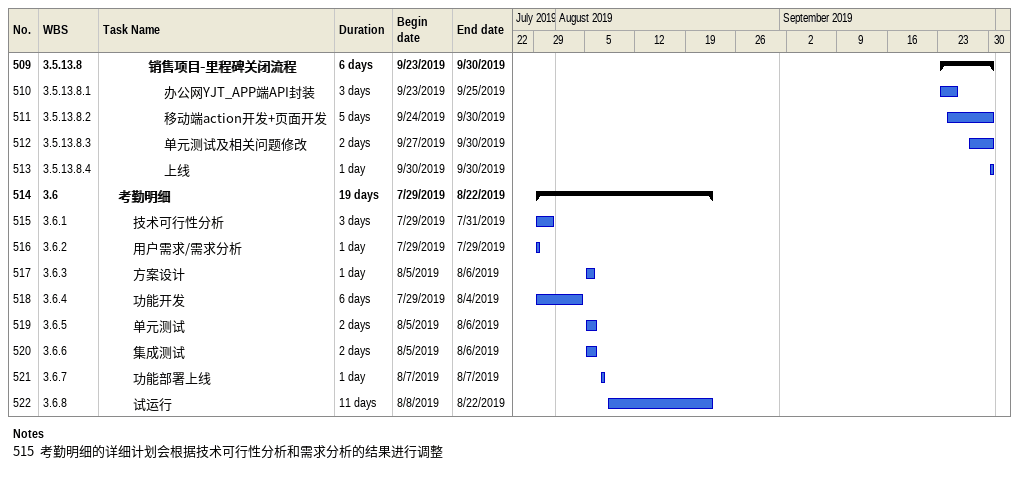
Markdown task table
| ID | WBS | Task | Duration | Start | Finish |
|---|---|---|---|---|---|
| 509 | 3.5.13.8 | **销售项目-里程碑关闭流程** | 6d | 2019-09-23 | 2019-09-30 |
| 510 | 3.5.13.8.1 | 办公网YJT_APP端API封装 | 3d | 2019-09-23 | 2019-09-25 |
| 511 | 3.5.13.8.2 | 移动端action开发+页面开发 | 5d | 2019-09-24 | 2019-09-30 |
| 512 | 3.5.13.8.3 | 单元测试及相关问题修改 | 2d | 2019-09-27 | 2019-09-30 |
| 513 | 3.5.13.8.4 | 上线 | 1d | 2019-09-30 | 2019-09-30 |
| 514 | 3.6 | **考勤明细** | 19d | 2019-07-29 | 2019-08-22 |
| 515 | 3.6.1 | 技术可行性分析 | 3d | 2019-07-29 | 2019-07-31 |
| 516 | 3.6.2 | 用户需求/需求分析 | 1d | 2019-07-29 | 2019-07-29 |
| 517 | 3.6.3 | 方案设计 | 1d | 2019-08-05 | 2019-08-06 |
| 518 | 3.6.4 | 功能开发 | 6d | 2019-07-29 | 2019-08-04 |
| 519 | 3.6.5 | 单元测试 | 2d | 2019-08-05 | 2019-08-06 |
| 520 | 3.6.6 | 集成测试 | 2d | 2019-08-05 | 2019-08-06 |
| 521 | 3.6.7 | 功能部署上线 | 1d | 2019-08-07 | 2019-08-07 |
| 522 | 3.6.8 | 试运行 | 11d | 2019-08-08 | 2019-08-22 |

Notes
- 515: 考勤明细的详细计划会根据技术可行性分析和需求分析的结果进行调整
